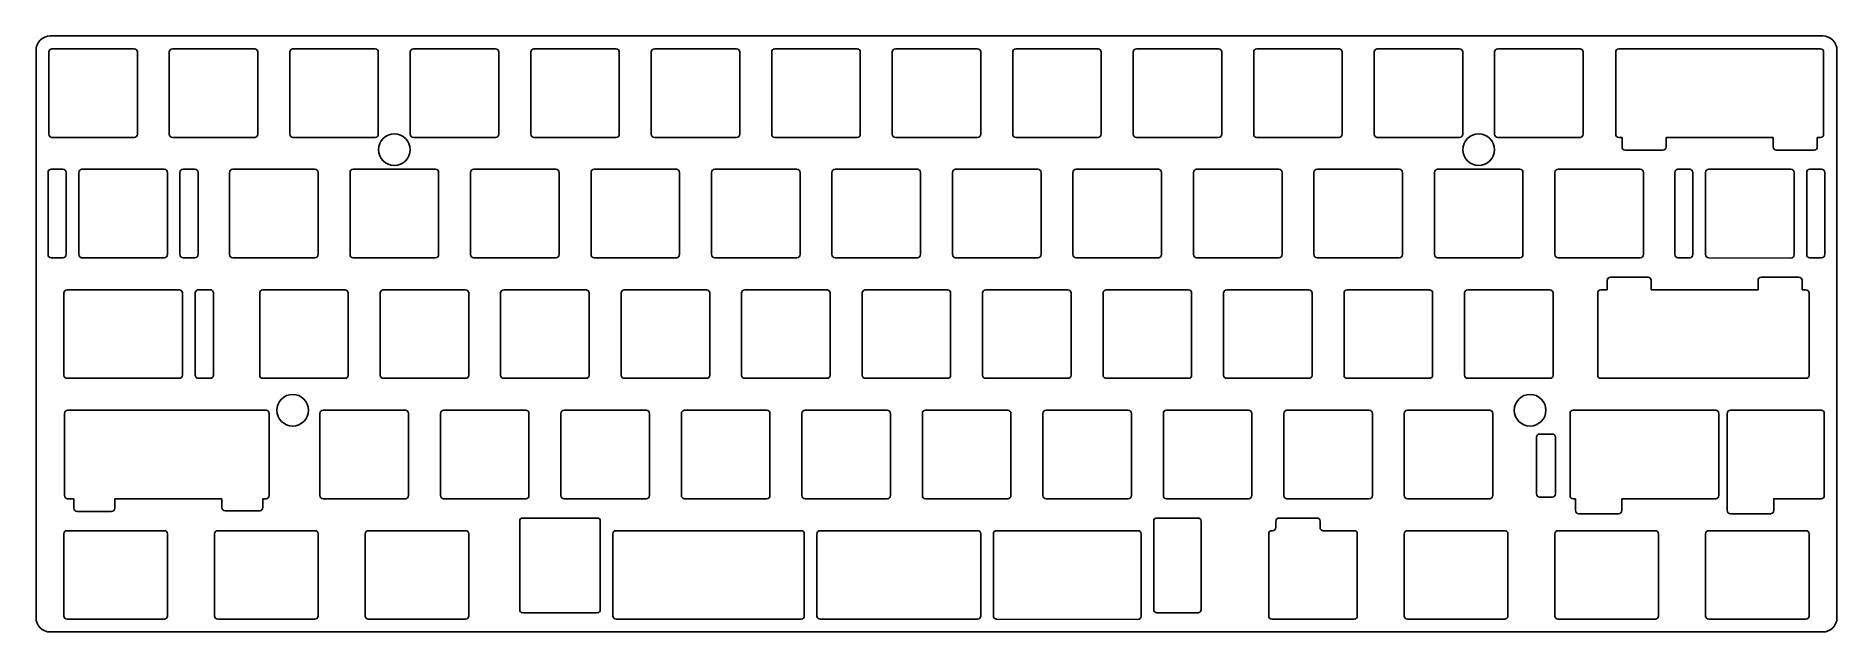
# Model space of a CAD drawing. Extents: x 119 to 404, y 100 to 194.
import ezdxf

# ---------------------------------------------------------------- set-up
doc = ezdxf.new("R2010")
doc.units = 0
doc.header["$LTSCALE"] = 12.7
doc.header["$MEASUREMENT"] = 0
doc.layers.get('0').update_dxf_attribs({"linetype": 'CONTINUOUS'})
doc.layers.add('_STAB', color=3, linetype='CONTINUOUS')
doc.layers.add('VISIBLE', color=7, linetype='CONTINUOUS')
doc.layers.add('圖層 9', color=7, linetype='CONTINUOUS', lineweight=0)
doc.layers.add('默认', color=7, linetype='CONTINUOUS', true_color=0x000000)

msp = doc.modelspace()

# ---------------------------------------------------------------- linework, layer by layer
for p, q in [((368.87, 191.94), (368.87, 178.94)), ((401.25, 192.44), (369.37, 192.44)), ((401.75, 191.94), (401.75, 191.94)), ((401.75, 191.94), (401.75, 178.94)), ((369.87, 178.44), (369.37, 178.44)), ((369.87, 178.44), (369.87, 176.94)), ((376.83, 176.94), (376.83, 178.44)), ((393.78, 178.44), (393.78, 176.94)), ((401.25, 178.44), (400.75, 178.44)), ((400.75, 176.94), (400.75, 178.44)), ((370.37, 176.44), (376.33, 176.44)), ((394.28, 176.44), (400.25, 176.44)), ((121.01, 172.89), (121.01, 159.89)), ((123.37, 173.39), (121.51, 173.39)), ((123.87, 159.89), (123.87, 172.89)), ((141.87, 159.89), (141.87, 172.89)), ((142.37, 173.39), (144.23, 173.39)), ((144.73, 172.89), (144.73, 159.89)), ((378.22, 172.89), (378.22, 159.89)), ((380.57, 173.39), (378.72, 173.39)), ((381.07, 159.89), (381.07, 172.89)), ((399.07, 159.89), (399.07, 172.89)), ((399.57, 173.39), (401.43, 173.39)), ((401.93, 172.89), (401.93, 159.89)), ((121.51, 159.39), (123.37, 159.39)), ((144.23, 159.39), (142.37, 159.39)), ((378.72, 159.39), (380.57, 159.39)), ((401.43, 159.39), (399.57, 159.39)), ((144.28, 153.84), (144.28, 140.84)), ((146.66, 154.34), (144.78, 154.34)), ((147.16, 140.84), (147.16, 153.84)), ((367.53, 154.34), (366.52, 154.34)), ((398.33, 154.34), (398.95, 154.34)), ((144.78, 140.34), (146.66, 140.34)), ((123.6, 134.79), (123.6, 121.79)), ((155.98, 134.79), (155.98, 121.79)), ((356.34, 131.02), (356.34, 122.04)), ((358.84, 131.52), (356.84, 131.52)), ((359.34, 122.04), (359.34, 131.02)), ((124.1, 121.29), (125.1, 121.29)), ((125.1, 119.79), (125.1, 121.29)), ((131.56, 119.79), (131.56, 121.29)), ((148.51, 119.89), (148.51, 121.29)), ((155.48, 121.29), (154.98, 121.29)), ((154.98, 119.89), (154.98, 121.29)), ((356.84, 121.54), (358.84, 121.54)), ((131.06, 119.29), (125.6, 119.29)), ((154.48, 119.39), (149.01, 119.39)), ((210.33, 115.74), (210.33, 102.74)), ((240.08, 116.24), (210.83, 116.24)), ((240.58, 115.74), (240.58, 102.74)), ((270.48, 102.74), (270.48, 115.74)), ((270.98, 116.24), (293.33, 116.24)), ((293.83, 115.74), (293.83, 102.71)), ((240.08, 102.24), (210.83, 102.24)), ((293.33, 102.21), (270.98, 102.24))]:
    msp.add_line(p, q)
at = {"color": 0}
for p, q in [((154.47, 140.84), (154.47, 153.84)), ((154.97, 154.34), (167.97, 154.34)), ((168.47, 153.84), (168.47, 140.84)), ((230.67, 140.84), (230.67, 153.84)), ((231.17, 154.34), (244.17, 154.34)), ((250.22, 154.34), (263.22, 154.34)), ((263.72, 153.84), (263.72, 140.84)), ((167.97, 140.34), (154.97, 140.34)), ((244.17, 140.34), (231.17, 140.34)), ((263.22, 140.34), (250.22, 140.34))]:
    msp.add_line(p, q, dxfattribs=at)
at = {"linetype": 'ByBlock'}
for p, q in [((244.67, 153.84), (244.67, 144.34)), ((249.72, 153.84), (249.72, 144.34)), ((244.67, 144.34), (244.67, 140.84)), ((249.72, 144.34), (249.72, 140.84))]:
    msp.add_line(p, q, dxfattribs=at)
for points in [[(121.51, 173.39), (121.51, 173.39, 0.414214), (121.01, 172.89)], [(123.87, 172.89), (123.87, 172.89, 0.414214), (123.37, 173.39)], [(141.87, 172.89), (141.87, 172.89, -0.414214), (142.37, 173.39)], [(144.23, 173.39), (144.23, 173.39, -0.414214), (144.73, 172.89)], [(378.72, 173.39), (378.72, 173.39, 0.414214), (378.22, 172.89)], [(381.07, 172.89), (381.07, 172.89, 0.414214), (380.57, 173.39)], [(399.07, 172.89), (399.07, 172.89, -0.414214), (399.57, 173.39)], [(401.43, 173.39), (401.43, 173.39, -0.414214), (401.93, 172.89)], [(121.01, 159.89), (121.01, 159.89, 0.414214), (121.51, 159.39)], [(123.37, 159.39), (123.37, 159.39, 0.414214), (123.87, 159.89)], [(142.37, 159.39), (142.37, 159.39, -0.414214), (141.87, 159.89)], [(144.73, 159.89), (144.73, 159.89, -0.414214), (144.23, 159.39)], [(378.22, 159.89), (378.22, 159.89, 0.414214), (378.72, 159.39)], [(380.57, 159.39), (380.57, 159.39, 0.414214), (381.07, 159.89)], [(399.57, 159.39), (399.57, 159.39, -0.414214), (399.07, 159.89)], [(401.93, 159.89), (401.93, 159.89, -0.414214), (401.43, 159.39)], [(144.78, 154.34), (144.78, 154.34, 0.414214), (144.28, 153.84)], [(147.16, 153.84), (147.16, 153.84, 0.414214), (146.66, 154.34)], [(144.28, 140.84), (144.28, 140.84, 0.414214), (144.78, 140.34)], [(146.66, 140.34), (146.66, 140.34, 0.414214), (147.16, 140.84)], [(356.84, 131.52), (356.84, 131.52, 0.414214), (356.34, 131.02)], [(359.34, 131.02), (359.34, 131.02, 0.414214), (358.84, 131.52)], [(356.34, 122.04), (356.34, 122.04, 0.414214), (356.84, 121.54)], [(358.84, 121.54), (358.84, 121.54, 0.414214), (359.34, 122.04)]]:
    msp.add_lwpolyline(points, format="xyb")
for centre in [(175.76, 176.49), (347.21, 176.49), (159.7, 135.29), (355.34, 135.29)]:
    msp.add_circle(centre, 2.5)
for centre, start, end in [((369.37, 191.94), 90, 180), ((401.25, 191.94), 0, 90), ((369.37, 178.94), 180, 270), ((370.37, 176.94), 180, 270), ((376.33, 176.94), 270, 0), ((394.28, 176.94), 180, 270), ((400.25, 176.94), 270, 0), ((401.25, 178.94), 270, 0), ((124.1, 134.79), 90, 180), ((155.48, 134.79), 0, 90), ((124.1, 121.79), 180, 270), ((125.6, 119.79), 180, 270), ((131.06, 119.79), 270, 0), ((149.01, 119.89), 180, 270), ((154.48, 119.89), 270, 0), ((155.48, 121.79), 270, 0), ((210.83, 115.74), 90, 180), ((240.08, 115.74), 0, 90), ((270.98, 115.74), 90, 180), ((293.33, 115.74), 0, 90), ((210.83, 102.74), 180, 270), ((240.08, 102.74), 270, 0), ((270.98, 102.74), 180, 269.9293), ((293.33, 102.71), 269.9293, 360)]:
    msp.add_arc(centre, 0.5, start, end)
at = {"color": 0}
for centre, start, end in [((154.97, 153.84), 90, 180), ((167.97, 153.84), 0, 90), ((231.17, 153.84), 90, 180), ((263.22, 153.84), 0, 90), ((154.97, 140.84), 180, 270), ((167.97, 140.84), 270, 0), ((231.17, 140.84), 180, 270), ((263.22, 140.84), 270, 0)]:
    msp.add_arc(centre, 0.5, start, end, dxfattribs=at)
at = {"linetype": 'ByBlock'}
for centre, start, end in [((244.17, 153.84), 0, 90), ((250.22, 153.84), 90, 180), ((244.17, 140.84), 270, 0), ((250.22, 140.84), 180, 270)]:
    msp.add_arc(centre, 0.5, start, end, dxfattribs=at)
at = {"layer": '_STAB', "color": 7}
for p, q in [((383.07, 172.89), (383.07, 159.89)), ((396.57, 173.39), (383.57, 173.39)), ((397.07, 159.85), (397.07, 172.89)), ((383.57, 159.39), (396.57, 159.35)), ((366.02, 153.84), (366.02, 140.84)), ((367.53, 154.34), (367.53, 155.84)), ((368.03, 156.34), (373.99, 156.34)), ((374.49, 155.84), (374.49, 154.34)), ((391.37, 154.34), (374.49, 154.34)), ((391.37, 154.34), (391.37, 155.84)), ((391.87, 156.34), (397.83, 156.34)), ((398.33, 155.84), (398.33, 154.34)), ((399.45, 140.84), (399.45, 153.84)), ((366.49, 140.34), (398.96, 140.34))]:
    msp.add_line(p, q, dxfattribs=at)
for centre, start, end in [((383.57, 172.89), 90, 180), ((396.57, 172.89), 0, 90), ((383.57, 159.89), 180, 270), ((396.57, 159.85), 269.8045, 0), ((366.52, 153.84), 90, 180), ((368.03, 155.84), 90, 180), ((373.99, 155.84), 360, 90), ((391.87, 155.84), 90, 180), ((397.83, 155.84), 360, 90), ((398.95, 153.84), 0, 90), ((366.52, 140.84), 180, 270), ((398.95, 140.84), 270, 0)]:
    msp.add_arc(centre, 0.5, start, end, dxfattribs=at)
at = {"layer": 'VISIBLE'}
for p, q in [((401.61, 194.47), (121.36, 194.47)), ((119.11, 192.22), (119.11, 102.47)), ((121.13, 191.94), (121.13, 178.94)), ((121.63, 192.44), (134.63, 192.44)), ((135.13, 191.94), (135.13, 178.94)), ((140.18, 191.94), (140.18, 178.94)), ((140.68, 192.44), (153.68, 192.44)), ((154.18, 191.94), (154.18, 178.94)), ((159.23, 191.94), (159.23, 178.94)), ((159.73, 192.44), (172.73, 192.44)), ((173.23, 191.94), (173.23, 178.94)), ((178.28, 191.94), (178.28, 178.94)), ((178.78, 192.44), (191.78, 192.44)), ((192.28, 191.94), (192.28, 178.94)), ((197.33, 191.94), (197.33, 178.94)), ((197.83, 192.44), (210.83, 192.44)), ((211.33, 191.94), (211.33, 178.94)), ((216.38, 191.94), (216.38, 178.94)), ((216.88, 192.44), (229.88, 192.44)), ((230.38, 191.94), (230.38, 178.94)), ((235.43, 191.94), (235.43, 178.94)), ((235.93, 192.44), (248.93, 192.44)), ((249.43, 191.94), (249.43, 178.94)), ((254.48, 191.94), (254.48, 178.94)), ((254.98, 192.44), (267.98, 192.44)), ((268.48, 191.94), (268.48, 178.94)), ((273.53, 191.94), (273.53, 178.94)), ((274.03, 192.44), (287.03, 192.44)), ((287.53, 191.94), (287.53, 178.94)), ((292.58, 191.94), (292.58, 178.94)), ((293.08, 192.44), (306.08, 192.44)), ((306.58, 191.94), (306.58, 178.94)), ((311.63, 191.94), (311.63, 178.94)), ((312.13, 192.44), (325.13, 192.44)), ((325.63, 191.94), (325.63, 178.94)), ((330.68, 191.94), (330.68, 178.94)), ((331.18, 192.44), (344.18, 192.44)), ((344.68, 191.94), (344.68, 178.94)), ((349.73, 191.94), (349.73, 178.94)), ((350.23, 192.44), (363.23, 192.44)), ((363.73, 191.94), (363.73, 178.94)), ((403.86, 102.47), (403.86, 192.22)), ((121.63, 178.44), (134.63, 178.44)), ((140.68, 178.44), (153.68, 178.44)), ((159.73, 178.44), (172.73, 178.44)), ((178.78, 178.44), (191.78, 178.44)), ((197.83, 178.44), (210.83, 178.44)), ((216.88, 178.44), (229.88, 178.44)), ((235.93, 178.44), (248.93, 178.44)), ((254.98, 178.44), (267.98, 178.44)), ((274.03, 178.44), (287.03, 178.44)), ((293.08, 178.44), (306.08, 178.44)), ((312.13, 178.44), (325.13, 178.44)), ((331.18, 178.44), (344.18, 178.44)), ((350.23, 178.44), (363.23, 178.44)), ((376.83, 178.44), (393.78, 178.44)), ((149.71, 172.89), (149.71, 159.89)), ((150.21, 173.39), (163.21, 173.39)), ((163.71, 172.89), (163.71, 159.89)), ((168.76, 172.89), (168.76, 159.89)), ((169.26, 173.39), (182.26, 173.39)), ((182.76, 172.89), (182.76, 159.89)), ((187.81, 172.89), (187.81, 159.89)), ((188.31, 173.39), (201.31, 173.39)), ((201.81, 172.89), (201.81, 159.89)), ((206.86, 172.89), (206.86, 159.89)), ((207.36, 173.39), (220.36, 173.39)), ((220.86, 172.89), (220.86, 159.89)), ((225.91, 172.89), (225.91, 159.89)), ((226.41, 173.39), (239.41, 173.39)), ((239.91, 172.89), (239.91, 159.89)), ((244.96, 172.89), (244.96, 159.89)), ((245.46, 173.39), (258.46, 173.39)), ((258.96, 172.89), (258.96, 159.89)), ((264.01, 172.89), (264.01, 159.89)), ((264.51, 173.39), (277.51, 173.39)), ((278.01, 172.89), (278.01, 159.89)), ((283.06, 172.89), (283.06, 159.89)), ((283.56, 173.39), (296.56, 173.39)), ((297.06, 172.89), (297.06, 159.89)), ((302.11, 172.89), (302.11, 159.89)), ((302.61, 173.39), (315.61, 173.39)), ((316.11, 172.89), (316.11, 159.89)), ((321.16, 172.89), (321.16, 159.89)), ((321.66, 173.39), (334.66, 173.39)), ((335.16, 172.89), (335.16, 159.89)), ((340.21, 172.89), (340.21, 159.89)), ((340.71, 173.39), (353.71, 173.39)), ((354.21, 172.89), (354.21, 159.89)), ((359.26, 172.89), (359.26, 159.89)), ((359.76, 173.39), (372.76, 173.39)), ((373.26, 172.89), (373.26, 159.89)), ((150.21, 159.39), (163.21, 159.39)), ((169.26, 159.39), (182.26, 159.39)), ((188.31, 159.39), (201.31, 159.39)), ((207.36, 159.39), (220.36, 159.39)), ((226.41, 159.39), (239.41, 159.39)), ((245.46, 159.39), (258.46, 159.39)), ((264.51, 159.39), (277.51, 159.39)), ((283.56, 159.39), (296.56, 159.39)), ((302.61, 159.39), (315.61, 159.39)), ((321.66, 159.39), (334.66, 159.39)), ((340.71, 159.39), (353.71, 159.39)), ((359.76, 159.39), (372.76, 159.39)), ((123.51, 153.84), (123.51, 140.84)), ((124.01, 154.34), (141.78, 154.34)), ((142.28, 153.84), (142.28, 140.84)), ((154.47, 153.84), (154.47, 140.84)), ((154.97, 154.34), (167.97, 154.34)), ((168.47, 153.84), (168.47, 140.84)), ((173.52, 153.84), (173.52, 140.84)), ((174.02, 154.34), (187.02, 154.34)), ((187.52, 153.84), (187.52, 140.84)), ((192.57, 153.84), (192.57, 140.84)), ((193.07, 154.34), (206.07, 154.34)), ((206.57, 153.84), (206.57, 140.84)), ((211.62, 153.84), (211.62, 140.84)), ((212.12, 154.34), (225.12, 154.34)), ((225.62, 153.84), (225.62, 140.84)), ((268.77, 153.84), (268.77, 140.84)), ((269.27, 154.34), (282.27, 154.34)), ((282.77, 153.84), (282.77, 140.84)), ((287.82, 153.84), (287.82, 140.84)), ((288.32, 154.34), (301.32, 154.34)), ((301.82, 153.84), (301.82, 140.84)), ((306.87, 153.84), (306.87, 140.84)), ((307.37, 154.34), (320.37, 154.34)), ((320.87, 153.84), (320.87, 140.84)), ((325.92, 153.84), (325.92, 140.84)), ((326.42, 154.34), (339.42, 154.34)), ((339.92, 153.84), (339.92, 140.84)), ((344.97, 153.84), (344.97, 140.84)), ((345.47, 154.34), (358.47, 154.34)), ((358.97, 153.84), (358.97, 140.84)), ((124.01, 140.34), (141.78, 140.34)), ((154.97, 140.34), (167.97, 140.34)), ((174.02, 140.34), (187.02, 140.34)), ((193.07, 140.34), (206.07, 140.34)), ((212.12, 140.34), (225.12, 140.34)), ((269.27, 140.34), (282.27, 140.34)), ((288.32, 140.34), (301.32, 140.34)), ((307.37, 140.34), (320.37, 140.34)), ((326.42, 140.34), (339.42, 140.34)), ((345.47, 140.34), (358.47, 140.34)), ((155.48, 135.29), (124.1, 135.29)), ((164, 134.79), (164, 121.79)), ((164.5, 135.29), (177.5, 135.29)), ((178, 134.79), (178, 121.79)), ((183.05, 134.79), (183.05, 121.79)), ((183.55, 135.29), (196.55, 135.29)), ((197.05, 134.79), (197.05, 121.79)), ((202.1, 134.79), (202.1, 121.79)), ((202.6, 135.29), (215.6, 135.29)), ((216.1, 134.79), (216.1, 121.79)), ((221.15, 134.79), (221.15, 121.79)), ((221.65, 135.29), (234.65, 135.29)), ((235.15, 134.79), (235.15, 121.79)), ((240.2, 134.79), (240.2, 121.79)), ((240.7, 135.29), (253.7, 135.29)), ((254.2, 134.79), (254.2, 121.79)), ((259.25, 134.79), (259.25, 121.79)), ((259.75, 135.29), (272.75, 135.29)), ((273.25, 134.79), (273.25, 121.79)), ((278.3, 134.79), (278.3, 121.79)), ((278.8, 135.29), (291.8, 135.29)), ((292.3, 134.79), (292.3, 121.79)), ((297.35, 134.79), (297.35, 121.79)), ((297.85, 135.29), (310.85, 135.29)), ((311.35, 134.79), (311.35, 121.79)), ((316.4, 134.79), (316.4, 121.79)), ((316.9, 135.29), (329.9, 135.29)), ((330.4, 134.79), (330.4, 121.79)), ((335.45, 134.79), (335.45, 121.79)), ((335.95, 135.29), (348.95, 135.29)), ((349.45, 134.79), (349.45, 121.79)), ((131.56, 121.29), (148.51, 121.29)), ((164.5, 121.29), (177.5, 121.29)), ((183.55, 121.29), (196.55, 121.29)), ((202.6, 121.29), (215.6, 121.29)), ((221.65, 121.29), (234.65, 121.29)), ((240.7, 121.29), (253.7, 121.29)), ((259.75, 121.29), (272.75, 121.29)), ((278.8, 121.29), (291.8, 121.29)), ((297.85, 121.29), (310.85, 121.29)), ((316.9, 121.29), (329.9, 121.29)), ((335.95, 121.29), (348.95, 121.29)), ((195.58, 103.74), (195.58, 117.74)), ((207.83, 118.24), (196.08, 118.24)), ((208.33, 103.74), (208.33, 117.74)), ((295.83, 103.74), (295.83, 117.74)), ((302.83, 118.24), (296.33, 118.24)), ((303.33, 103.74), (303.33, 117.74)), ((315.13, 116.74), (315.13, 117.74)), ((321.63, 118.24), (315.63, 118.24)), ((322.13, 116.74), (322.13, 117.74)), ((123.51, 115.74), (123.51, 102.74)), ((124.01, 116.24), (139.4, 116.24)), ((139.9, 115.74), (139.9, 102.74)), ((147.33, 115.74), (147.33, 102.74)), ((147.83, 116.24), (163.21, 116.24)), ((163.71, 115.74), (163.71, 102.74)), ((171.14, 115.74), (171.14, 102.74)), ((171.64, 116.24), (187.02, 116.24)), ((187.52, 115.74), (187.52, 102.74)), ((242.58, 115.74), (242.58, 102.74)), ((243.08, 116.24), (267.98, 116.24)), ((268.48, 115.74), (268.48, 102.74)), ((314.01, 115.74), (314.01, 102.74)), ((314.51, 116.24), (314.63, 116.24)), ((322.63, 116.24), (327.51, 116.24)), ((328.01, 115.74), (328.01, 102.74)), ((335.45, 115.74), (335.45, 102.74)), ((335.95, 116.24), (351.33, 116.24)), ((351.83, 115.74), (351.83, 102.74)), ((359.26, 115.74), (359.26, 102.74)), ((359.76, 116.24), (375.14, 116.24)), ((375.64, 115.74), (375.64, 102.74)), ((383.07, 115.74), (383.07, 102.74)), ((383.57, 116.24), (398.95, 116.24)), ((399.45, 115.74), (399.45, 102.74)), ((207.83, 103.24), (196.08, 103.24)), ((302.83, 103.24), (296.33, 103.24)), ((121.36, 100.22), (401.61, 100.22)), ((124.01, 102.24), (139.4, 102.24)), ((147.83, 102.24), (163.21, 102.24)), ((171.64, 102.24), (187.02, 102.24)), ((243.08, 102.24), (267.98, 102.24)), ((243.08, 102.24), (267.98, 102.24)), ((314.51, 102.24), (327.51, 102.24)), ((335.95, 102.24), (351.33, 102.24)), ((359.76, 102.24), (375.14, 102.24)), ((383.57, 102.24), (398.95, 102.24))]:
    msp.add_line(p, q, dxfattribs=at)
for points in [[(125.87, 159.89, 0.414214), (126.37, 159.39), (139.37, 159.39, 0.414214), (139.87, 159.89), (139.87, 172.89, 0.414214), (139.37, 173.39), (126.37, 173.39, 0.414214), (125.87, 172.89)], [(335.45, 121.79, 0.414214), (335.95, 121.29), (348.95, 121.29, 0.414214), (349.45, 121.79), (349.45, 134.79, 0.414214), (348.95, 135.29), (335.95, 135.29, 0.414214), (335.45, 134.79)]]:
    msp.add_lwpolyline(points, format="xyb", close=True, dxfattribs=at)
for centre, radius, start, end in [((121.36, 192.22), 2.25, 90, 180), ((401.61, 192.22), 2.25, 0, 90), ((121.63, 191.94), 0.5, 90, 180), ((134.63, 191.94), 0.5, 0, 90), ((140.68, 191.94), 0.5, 90, 180), ((153.68, 191.94), 0.5, 0, 90), ((159.73, 191.94), 0.5, 90, 180), ((172.73, 191.94), 0.5, 0, 90), ((178.78, 191.94), 0.5, 90, 180), ((191.78, 191.94), 0.5, 0, 90), ((197.83, 191.94), 0.5, 90, 180), ((210.83, 191.94), 0.5, 0, 90), ((216.88, 191.94), 0.5, 90, 180), ((229.88, 191.94), 0.5, 0, 90), ((235.93, 191.94), 0.5, 90, 180), ((248.93, 191.94), 0.5, 0, 90), ((254.98, 191.94), 0.5, 90, 180), ((267.98, 191.94), 0.5, 0, 90), ((274.03, 191.94), 0.5, 90, 180), ((287.03, 191.94), 0.5, 0, 90), ((293.08, 191.94), 0.5, 90, 180), ((306.08, 191.94), 0.5, 0, 90), ((312.13, 191.94), 0.5, 90, 180), ((325.13, 191.94), 0.5, 0, 90), ((331.18, 191.94), 0.5, 90, 180), ((344.18, 191.94), 0.5, 0, 90), ((350.23, 191.94), 0.5, 90, 180), ((363.23, 191.94), 0.5, 0, 90), ((121.63, 178.94), 0.5, 180, 270), ((134.63, 178.94), 0.5, 270, 0), ((140.68, 178.94), 0.5, 180, 270), ((153.68, 178.94), 0.5, 270, 0), ((159.73, 178.94), 0.5, 180, 270), ((172.73, 178.94), 0.5, 270, 0), ((178.78, 178.94), 0.5, 180, 270), ((191.78, 178.94), 0.5, 270, 0), ((197.83, 178.94), 0.5, 180, 270), ((210.83, 178.94), 0.5, 270, 0), ((216.88, 178.94), 0.5, 180, 270), ((229.88, 178.94), 0.5, 270, 0), ((235.93, 178.94), 0.5, 180, 270), ((248.93, 178.94), 0.5, 270, 0), ((254.98, 178.94), 0.5, 180, 270), ((267.98, 178.94), 0.5, 270, 0), ((274.03, 178.94), 0.5, 180, 270), ((287.03, 178.94), 0.5, 270, 0), ((293.08, 178.94), 0.5, 180, 270), ((306.08, 178.94), 0.5, 270, 0), ((312.13, 178.94), 0.5, 180, 270), ((325.13, 178.94), 0.5, 270, 0), ((331.18, 178.94), 0.5, 180, 270), ((344.18, 178.94), 0.5, 270, 0), ((350.23, 178.94), 0.5, 180, 270), ((363.23, 178.94), 0.5, 270, 0), ((150.21, 172.89), 0.5, 90, 180), ((163.21, 172.89), 0.5, 0, 90), ((169.26, 172.89), 0.5, 90, 180), ((182.26, 172.89), 0.5, 0, 90), ((188.31, 172.89), 0.5, 90, 180), ((201.31, 172.89), 0.5, 0, 90), ((207.36, 172.89), 0.5, 90, 180), ((220.36, 172.89), 0.5, 0, 90), ((226.41, 172.89), 0.5, 90, 180), ((239.41, 172.89), 0.5, 0, 90), ((245.46, 172.89), 0.5, 90, 180), ((258.46, 172.89), 0.5, 0, 90), ((264.51, 172.89), 0.5, 90, 180), ((277.51, 172.89), 0.5, 0, 90), ((283.56, 172.89), 0.5, 90, 180), ((296.56, 172.89), 0.5, 0, 90), ((302.61, 172.89), 0.5, 90, 180), ((315.61, 172.89), 0.5, 0, 90), ((321.66, 172.89), 0.5, 90, 180), ((334.66, 172.89), 0.5, 0, 90), ((340.71, 172.89), 0.5, 90, 180), ((353.71, 172.89), 0.5, 0, 90), ((359.76, 172.89), 0.5, 90, 180), ((372.76, 172.89), 0.5, 0, 90), ((150.21, 159.89), 0.5, 180, 270), ((163.21, 159.89), 0.5, 270, 0), ((169.26, 159.89), 0.5, 180, 270), ((182.26, 159.89), 0.5, 270, 0), ((188.31, 159.89), 0.5, 180, 270), ((201.31, 159.89), 0.5, 270, 0), ((207.36, 159.89), 0.5, 180, 270), ((220.36, 159.89), 0.5, 270, 0), ((226.41, 159.89), 0.5, 180, 270), ((239.41, 159.89), 0.5, 270, 0), ((245.46, 159.89), 0.5, 180, 270), ((258.46, 159.89), 0.5, 270, 0), ((264.51, 159.89), 0.5, 180, 270), ((277.51, 159.89), 0.5, 270, 0), ((283.56, 159.89), 0.5, 180, 270), ((296.56, 159.89), 0.5, 270, 0), ((302.61, 159.89), 0.5, 180, 270), ((315.61, 159.89), 0.5, 270, 0), ((321.66, 159.89), 0.5, 180, 270), ((334.66, 159.89), 0.5, 270, 0), ((340.71, 159.89), 0.5, 180, 270), ((353.71, 159.89), 0.5, 270, 0), ((359.76, 159.89), 0.5, 180, 270), ((372.76, 159.89), 0.5, 270, 0), ((124.01, 153.84), 0.5, 90, 180), ((141.78, 153.84), 0.5, 0, 90), ((154.97, 153.84), 0.5, 90, 180), ((167.97, 153.84), 0.5, 0, 90), ((174.02, 153.84), 0.5, 90, 180), ((187.02, 153.84), 0.5, 0, 90), ((193.07, 153.84), 0.5, 90, 180), ((206.07, 153.84), 0.5, 0, 90), ((212.12, 153.84), 0.5, 90, 180), ((225.12, 153.84), 0.5, 0, 90), ((269.27, 153.84), 0.5, 90, 180), ((282.27, 153.84), 0.5, 0, 90), ((288.32, 153.84), 0.5, 90, 180), ((301.32, 153.84), 0.5, 0, 90), ((307.37, 153.84), 0.5, 90, 180), ((320.37, 153.84), 0.5, 0, 90), ((326.42, 153.84), 0.5, 90, 180), ((339.42, 153.84), 0.5, 0, 90), ((345.47, 153.84), 0.5, 90, 180), ((358.47, 153.84), 0.5, 0, 90), ((124.01, 140.84), 0.5, 180, 270), ((141.78, 140.84), 0.5, 270, 0), ((154.97, 140.84), 0.5, 180, 270), ((167.97, 140.84), 0.5, 270, 0), ((174.02, 140.84), 0.5, 180, 270), ((187.02, 140.84), 0.5, 270, 0), ((193.07, 140.84), 0.5, 180, 270), ((206.07, 140.84), 0.5, 270, 0), ((212.12, 140.84), 0.5, 180, 270), ((225.12, 140.84), 0.5, 270, 0), ((269.27, 140.84), 0.5, 180, 270), ((282.27, 140.84), 0.5, 270, 0), ((288.32, 140.84), 0.5, 180, 270), ((301.32, 140.84), 0.5, 270, 0), ((307.37, 140.84), 0.5, 180, 270), ((320.37, 140.84), 0.5, 270, 0), ((326.42, 140.84), 0.5, 180, 270), ((339.42, 140.84), 0.5, 270, 0), ((345.47, 140.84), 0.5, 180, 270), ((358.47, 140.84), 0.5, 270, 0), ((164.5, 134.79), 0.5, 90, 180), ((177.5, 134.79), 0.5, 0, 90), ((183.55, 134.79), 0.5, 90, 180), ((196.55, 134.79), 0.5, 0, 90), ((202.6, 134.79), 0.5, 90, 180), ((215.6, 134.79), 0.5, 0, 90), ((221.65, 134.79), 0.5, 90, 180), ((234.65, 134.79), 0.5, 0, 90), ((240.7, 134.79), 0.5, 90, 180), ((253.7, 134.79), 0.5, 0, 90), ((259.75, 134.79), 0.5, 90, 180), ((272.75, 134.79), 0.5, 0, 90), ((278.8, 134.79), 0.5, 90, 180), ((291.8, 134.79), 0.5, 0, 90), ((297.85, 134.79), 0.5, 90, 180), ((310.85, 134.79), 0.5, 0, 90), ((316.9, 134.79), 0.5, 90, 180), ((329.9, 134.79), 0.5, 0, 90), ((335.95, 134.79), 0.5, 90, 180), ((348.95, 134.79), 0.5, 0, 90), ((164.5, 121.79), 0.5, 180, 270), ((177.5, 121.79), 0.5, 270, 0), ((183.55, 121.79), 0.5, 180, 270), ((196.55, 121.79), 0.5, 270, 0), ((202.6, 121.79), 0.5, 180, 270), ((215.6, 121.79), 0.5, 270, 0), ((221.65, 121.79), 0.5, 180, 270), ((234.65, 121.79), 0.5, 270, 0), ((240.7, 121.79), 0.5, 180, 270), ((253.7, 121.79), 0.5, 270, 0), ((259.75, 121.79), 0.5, 180, 270), ((272.75, 121.79), 0.5, 270, 0), ((278.8, 121.79), 0.5, 180, 270), ((291.8, 121.79), 0.5, 270, 0), ((297.85, 121.79), 0.5, 180, 270), ((310.85, 121.79), 0.5, 270, 0), ((316.9, 121.79), 0.5, 180, 270), ((329.9, 121.79), 0.5, 270, 0), ((335.95, 121.79), 0.5, 180, 270), ((348.95, 121.79), 0.5, 270, 0), ((196.08, 117.74), 0.5, 90, 180), ((207.83, 117.74), 0.5, 0, 90), ((296.33, 117.74), 0.5, 90, 180), ((302.83, 117.74), 0.5, 0, 90), ((315.63, 117.74), 0.5, 90, 180), ((321.63, 117.74), 0.5, 0, 90), ((124.01, 115.74), 0.5, 90, 180), ((139.4, 115.74), 0.5, 0, 90), ((147.83, 115.74), 0.5, 90, 180), ((163.21, 115.74), 0.5, 0, 90), ((171.64, 115.74), 0.5, 90, 180), ((187.02, 115.74), 0.5, 0, 90), ((243.08, 115.74), 0.5, 90, 180), ((267.98, 115.74), 0.5, 0, 90), ((314.51, 115.74), 0.5, 90, 180), ((314.63, 116.74), 0.5, 270, 0), ((322.63, 116.74), 0.5, 180, 270), ((327.51, 115.74), 0.5, 0, 90), ((335.95, 115.74), 0.5, 90, 180), ((351.33, 115.74), 0.5, 0, 90), ((359.76, 115.74), 0.5, 90, 180), ((375.14, 115.74), 0.5, 0, 90), ((383.57, 115.74), 0.5, 90, 180), ((398.95, 115.74), 0.5, 0, 90), ((124.01, 102.74), 0.5, 180, 270), ((139.4, 102.74), 0.5, 270, 0), ((147.83, 102.74), 0.5, 180, 270), ((163.21, 102.74), 0.5, 270, 0), ((171.64, 102.74), 0.5, 180, 270), ((187.02, 102.74), 0.5, 270, 0), ((196.08, 103.74), 0.5, 180, 270), ((207.83, 103.74), 0.5, 270, 0), ((243.08, 102.74), 0.5, 180, 270), ((267.98, 102.74), 0.5, 270, 0), ((296.33, 103.74), 0.5, 180, 270), ((302.83, 103.74), 0.5, 270, 0), ((314.51, 102.74), 0.5, 180, 270), ((327.51, 102.74), 0.5, 270, 0), ((335.95, 102.74), 0.5, 180, 270), ((351.33, 102.74), 0.5, 270, 0), ((359.76, 102.74), 0.5, 180, 270), ((375.14, 102.74), 0.5, 270, 0), ((383.57, 102.74), 0.5, 180, 270), ((398.95, 102.74), 0.5, 270, 0), ((121.36, 102.47), 2.25, 180, 270), ((401.61, 102.47), 2.25, 270, 0)]:
    msp.add_arc(centre, radius, start, end, dxfattribs=at)
at = {"layer": '圖層 9', "color": 18, "lineweight": 25, "true_color": 0x000000}
msp.add_open_spline([(335.45, 121.79), (335.45, 121.79), (335.45, 134.79), (335.45, 134.79), (335.45, 135.07), (335.67, 135.29), (335.95, 135.29), (335.95, 135.29), (348.94, 135.29), (348.94, 135.29), (349.22, 135.29), (349.44, 135.07), (349.44, 134.79), (349.44, 134.79), (349.44, 121.79), (349.44, 121.79), (349.44, 121.79), (349.44, 121.79), (349.44, 121.79), (349.44, 121.52), (349.22, 121.29), (348.94, 121.29), (348.94, 121.29), (335.95, 121.29), (335.95, 121.29), (335.67, 121.29), (335.45, 121.52), (335.45, 121.79)], degree=3, knots=[0, 0, 0, 0, 1, 1, 1, 2, 2, 2, 3, 3, 3, 4, 4, 4, 5, 5, 5, 6, 6, 6, 7, 7, 7, 8, 8, 8, 9, 9, 9, 9], dxfattribs=at)
at = {"layer": '默认', "color": 7, "true_color": 0xffffff}
for p, q in [((361.65, 121.79), (361.65, 134.79)), ((362.15, 135.29), (384.68, 135.29)), ((385.18, 134.79), (385.18, 121.79)), ((362.5, 121.29), (362.15, 121.29)), ((362.5, 119.44), (362.5, 121.29)), ((384.68, 121.29), (369.85, 121.29)), ((369.85, 121.29), (369.85, 119.44)), ((369.33, 118.92), (363.03, 118.92))]:
    msp.add_line(p, q, dxfattribs=at)
msp.add_lwpolyline([(387.03, 118.92, -0.414214), (386.5, 119.44), (386.5, 134.79, -0.414214), (387, 135.29), (401.35, 135.29, -0.414214), (401.85, 134.79), (401.85, 121.79, -0.414214), (401.35, 121.29), (393.85, 121.29), (393.85, 119.44, -0.414214), (393.33, 118.92)], format="xyb", close=True, dxfattribs=at)
for centre, radius, start, end in [((362.15, 134.79), 0.5, 90, 180), ((384.68, 134.79), 0.5, 0, 90), ((362.15, 121.79), 0.5, 180, 270), ((384.68, 121.79), 0.5, 270, 0), ((363.03, 119.44), 0.525, 180, 270), ((369.33, 119.44), 0.525, 270, 0)]:
    msp.add_arc(centre, radius, start, end, dxfattribs=at)

doc.saveas('drawing.dxf')
